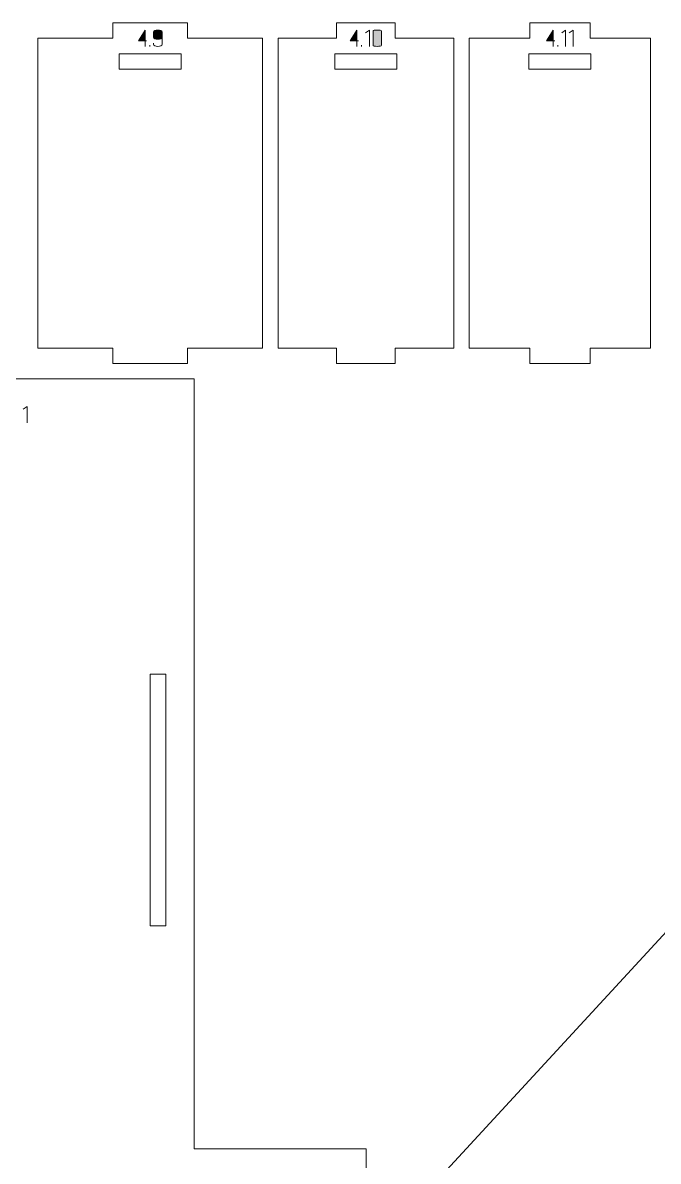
# Model space of a CAD drawing. Header units: centimetres. Extents: x -191 to 212, y -234 to 239.
# Drawn here: x -115.93 to -103.61, y -204.46 to -182.41 of the extents above; entities that cross this region are included whole.
import ezdxf

# ---------------------------------------------------------------- set-up
doc = ezdxf.new("R2010")
doc.units = ezdxf.units.CM
doc.header["$MEASUREMENT"] = 0
doc.layers.add('Capa 1', color=7, linetype='Continuous')

msp = doc.modelspace()

# ---------------------------------------------------------------- hatches: boundary and pattern name
at = {"layer": 'Capa 1', "true_color": 0x3e4095}
h = msp.add_hatch(color=175, dxfattribs=at)
edge = h.paths.add_edge_path()
edge.add_spline(control_points=[(-113.55635, -182.76062), (-113.55635, -182.76062), (-113.55635, -182.54828), (-113.55635, -182.54828), (-113.55635, -182.54828), (-113.68614, -182.76062), (-113.68614, -182.76062), (-113.68614, -182.76062), (-113.55635, -182.76062), (-113.55635, -182.76062)], knot_values=[0, 0, 0, 0, 0.33333333, 0.33333333, 0.33333333, 0.66666667, 0.66666667, 0.66666667, 1, 1, 1, 1], degree=3, periodic=1)
h = msp.add_hatch(color=175, dxfattribs=at)
edge = h.paths.add_edge_path()
edge.add_spline(control_points=[(-113.55635, -182.76062), (-113.55635, -182.76062), (-113.55635, -182.86518), (-113.55635, -182.86518), (-113.55635, -182.86518), (-113.55635, -182.76062), (-113.55635, -182.76062), (-113.55635, -182.76062), (-113.68614, -182.76062), (-113.68614, -182.76062), (-113.68614, -182.76062), (-113.55635, -182.54828), (-113.55635, -182.54828), (-113.55635, -182.54828), (-113.55635, -182.76062), (-113.55635, -182.76062), (-113.55635, -182.76062), (-113.52654, -182.76062), (-113.52654, -182.76062), (-113.52654, -182.76062), (-113.55635, -182.76062), (-113.55635, -182.76062)], knot_values=[0, 0, 0, 0, 0.14285714, 0.14285714, 0.14285714, 0.28571429, 0.28571429, 0.28571429, 0.42857143, 0.42857143, 0.42857143, 0.57142857, 0.57142857, 0.57142857, 0.71428571, 0.71428571, 0.71428571, 0.85714286, 0.85714286, 0.85714286, 1, 1, 1, 1], degree=3, periodic=1)
h = msp.add_hatch(color=175, dxfattribs=at)
edge = h.paths.add_edge_path()
edge.add_spline(control_points=[(-113.39263, -182.69137), (-113.39263, -182.70115), (-113.38476, -182.70948), (-113.36901, -182.71636), (-113.35327, -182.72324), (-113.33362, -182.72668), (-113.31008, -182.72668), (-113.28684, -182.72729), (-113.26728, -182.72446), (-113.25138, -182.7182), (-113.23548, -182.71193), (-113.22753, -182.70298), (-113.22753, -182.69137), (-113.22753, -182.69137), (-113.22753, -182.58405), (-113.22753, -182.58405), (-113.22753, -182.57427), (-113.2354, -182.56594), (-113.25115, -182.55906), (-113.26689, -182.55218), (-113.28654, -182.54874), (-113.31008, -182.54874), (-113.33362, -182.54874), (-113.35327, -182.55218), (-113.36901, -182.55906), (-113.38476, -182.56594), (-113.39263, -182.57427), (-113.39263, -182.58405), (-113.39263, -182.58405), (-113.39263, -182.69137), (-113.39263, -182.69137)], knot_values=[0, 0, 0, 0, 0.1, 0.1, 0.1, 0.2, 0.2, 0.2, 0.3, 0.3, 0.3, 0.4, 0.4, 0.4, 0.5, 0.5, 0.5, 0.6, 0.6, 0.6, 0.7, 0.7, 0.7, 0.8, 0.8, 0.8, 0.9, 0.9, 0.9, 1, 1, 1, 1], degree=3, periodic=1)
h = msp.add_hatch(color=175, dxfattribs=at)
edge = h.paths.add_edge_path()
edge.add_spline(control_points=[(-113.31008, -182.86518), (-113.33362, -182.86518), (-113.35327, -182.86174), (-113.36901, -182.85486), (-113.38476, -182.84798), (-113.39263, -182.83965), (-113.39263, -182.82987), (-113.39263, -182.82987), (-113.39263, -182.80464), (-113.39263, -182.80464), (-113.39263, -182.80464), (-113.39263, -182.82987), (-113.39263, -182.82987), (-113.39263, -182.83965), (-113.38476, -182.84798), (-113.36901, -182.85486), (-113.35327, -182.86174), (-113.33362, -182.86518), (-113.31008, -182.86518), (-113.28654, -182.86518), (-113.26689, -182.86174), (-113.25115, -182.85486), (-113.2354, -182.84798), (-113.22753, -182.83965), (-113.22753, -182.82987), (-113.22753, -182.82987), (-113.22753, -182.69137), (-113.22753, -182.69137), (-113.22753, -182.70298), (-113.23548, -182.71193), (-113.25138, -182.7182), (-113.26728, -182.72446), (-113.28684, -182.72729), (-113.31008, -182.72668), (-113.33362, -182.72668), (-113.35327, -182.72324), (-113.36901, -182.71636), (-113.38476, -182.70948), (-113.39263, -182.70115), (-113.39263, -182.69137), (-113.39263, -182.69137), (-113.39263, -182.58405), (-113.39263, -182.58405), (-113.39263, -182.57427), (-113.38476, -182.56594), (-113.36901, -182.55906), (-113.35327, -182.55218), (-113.33362, -182.54874), (-113.31008, -182.54874), (-113.28654, -182.54874), (-113.26689, -182.55218), (-113.25115, -182.55906), (-113.2354, -182.56594), (-113.22753, -182.57427), (-113.22753, -182.58405), (-113.22753, -182.58405), (-113.22753, -182.69137), (-113.22753, -182.69137), (-113.22753, -182.69137), (-113.22753, -182.82987), (-113.22753, -182.82987), (-113.22753, -182.83965), (-113.2354, -182.84798), (-113.25115, -182.85486), (-113.26689, -182.86174), (-113.28654, -182.86518), (-113.31008, -182.86518)], knot_values=[0, 0, 0, 0, 0.04545455, 0.04545455, 0.04545455, 0.09090909, 0.09090909, 0.09090909, 0.13636364, 0.13636364, 0.13636364, 0.18181818, 0.18181818, 0.18181818, 0.22727273, 0.22727273, 0.22727273, 0.27272727, 0.27272727, 0.27272727, 0.31818182, 0.31818182, 0.31818182, 0.36363636, 0.36363636, 0.36363636, 0.40909091, 0.40909091, 0.40909091, 0.45454545, 0.45454545, 0.45454545, 0.5, 0.5, 0.5, 0.54545455, 0.54545455, 0.54545455, 0.59090909, 0.59090909, 0.59090909, 0.63636364, 0.63636364, 0.63636364, 0.68181818, 0.68181818, 0.68181818, 0.72727273, 0.72727273, 0.72727273, 0.77272727, 0.77272727, 0.77272727, 0.81818182, 0.81818182, 0.81818182, 0.86363636, 0.86363636, 0.86363636, 0.90909091, 0.90909091, 0.90909091, 0.95454545, 0.95454545, 0.95454545, 1, 1, 1, 1], degree=3, periodic=1)
h = msp.add_hatch(color=175, dxfattribs=at)
edge = h.paths.add_edge_path()
edge.add_spline(control_points=[(-109.45061, -182.76062), (-109.45061, -182.76062), (-109.45061, -182.54828), (-109.45061, -182.54828), (-109.45061, -182.54828), (-109.5804, -182.76062), (-109.5804, -182.76062), (-109.5804, -182.76062), (-109.45061, -182.76062), (-109.45061, -182.76062)], knot_values=[0, 0, 0, 0, 0.33333333, 0.33333333, 0.33333333, 0.66666667, 0.66666667, 0.66666667, 1, 1, 1, 1], degree=3, periodic=1)
h = msp.add_hatch(color=175, dxfattribs=at)
edge = h.paths.add_edge_path()
edge.add_spline(control_points=[(-109.45061, -182.76062), (-109.45061, -182.76062), (-109.45061, -182.86518), (-109.45061, -182.86518), (-109.45061, -182.86518), (-109.45061, -182.76062), (-109.45061, -182.76062), (-109.45061, -182.76062), (-109.5804, -182.76062), (-109.5804, -182.76062), (-109.5804, -182.76062), (-109.45061, -182.54828), (-109.45061, -182.54828), (-109.45061, -182.54828), (-109.45061, -182.76062), (-109.45061, -182.76062), (-109.45061, -182.76062), (-109.4208, -182.76062), (-109.4208, -182.76062), (-109.4208, -182.76062), (-109.45061, -182.76062), (-109.45061, -182.76062)], knot_values=[0, 0, 0, 0, 0.14285714, 0.14285714, 0.14285714, 0.28571429, 0.28571429, 0.28571429, 0.42857143, 0.42857143, 0.42857143, 0.57142857, 0.57142857, 0.57142857, 0.71428571, 0.71428571, 0.71428571, 0.85714286, 0.85714286, 0.85714286, 1, 1, 1, 1], degree=3, periodic=1)
h = msp.add_hatch(color=175, dxfattribs=at)
edge = h.paths.add_edge_path()
edge.add_spline(control_points=[(-109.21076, -182.54828), (-109.21076, -182.54828), (-109.28689, -182.60102), (-109.28689, -182.60102), (-109.28689, -182.60102), (-109.21076, -182.54828), (-109.21076, -182.54828), (-109.21076, -182.54828), (-109.21076, -182.86518), (-109.21076, -182.86518), (-109.21076, -182.86518), (-109.21076, -182.54828), (-109.21076, -182.54828)], knot_values=[0, 0, 0, 0, 0.25, 0.25, 0.25, 0.5, 0.5, 0.5, 0.75, 0.75, 0.75, 1, 1, 1, 1], degree=3, periodic=1)
h = msp.add_hatch(color=175, dxfattribs=at)
edge = h.paths.add_edge_path()
edge.add_spline(control_points=[(-109.14013, -182.84133), (-109.14013, -182.85112), (-109.13226, -182.85754), (-109.11651, -182.86059), (-109.10077, -182.86365), (-109.08112, -182.86518), (-109.05758, -182.86518), (-109.03404, -182.86518), (-109.01439, -182.86365), (-108.99865, -182.86059), (-108.9829, -182.85754), (-108.97503, -182.85112), (-108.97503, -182.84133), (-108.97503, -182.84133), (-108.97503, -182.57305), (-108.97503, -182.57305), (-108.97503, -182.56326), (-108.9829, -182.55676), (-108.99865, -182.55355), (-109.01439, -182.55034), (-109.03404, -182.54874), (-109.05758, -182.54874), (-109.08112, -182.54874), (-109.10077, -182.55034), (-109.11651, -182.55355), (-109.13226, -182.55676), (-109.14013, -182.56326), (-109.14013, -182.57305), (-109.14013, -182.57305), (-109.14013, -182.84133), (-109.14013, -182.84133)], knot_values=[0, 0, 0, 0, 0.1, 0.1, 0.1, 0.2, 0.2, 0.2, 0.3, 0.3, 0.3, 0.4, 0.4, 0.4, 0.5, 0.5, 0.5, 0.6, 0.6, 0.6, 0.7, 0.7, 0.7, 0.8, 0.8, 0.8, 0.9, 0.9, 0.9, 1, 1, 1, 1], degree=3, periodic=1)
h = msp.add_hatch(color=175, dxfattribs=at)
edge = h.paths.add_edge_path()
edge.add_spline(control_points=[(-108.97503, -182.84133), (-108.97503, -182.85112), (-108.9829, -182.85754), (-108.99865, -182.86059), (-109.01439, -182.86365), (-109.03404, -182.86518), (-109.05758, -182.86518), (-109.08112, -182.86518), (-109.10077, -182.86365), (-109.11651, -182.86059), (-109.13226, -182.85754), (-109.14013, -182.85112), (-109.14013, -182.84133), (-109.14013, -182.84133), (-109.14013, -182.57305), (-109.14013, -182.57305), (-109.14013, -182.56326), (-109.13226, -182.55676), (-109.11651, -182.55355), (-109.10077, -182.55034), (-109.08112, -182.54874), (-109.05758, -182.54874), (-109.03404, -182.54874), (-109.01439, -182.55034), (-108.99865, -182.55355), (-108.9829, -182.55676), (-108.97503, -182.56326), (-108.97503, -182.57305), (-108.97503, -182.57305), (-108.97503, -182.84133), (-108.97503, -182.84133)], knot_values=[0, 0, 0, 0, 0.1, 0.1, 0.1, 0.2, 0.2, 0.2, 0.3, 0.3, 0.3, 0.4, 0.4, 0.4, 0.5, 0.5, 0.5, 0.6, 0.6, 0.6, 0.7, 0.7, 0.7, 0.8, 0.8, 0.8, 0.9, 0.9, 0.9, 1, 1, 1, 1], degree=3, periodic=1)
h = msp.add_hatch(color=175, dxfattribs=at)
edge = h.paths.add_edge_path()
edge.add_spline(control_points=[(-105.64766, -182.76062), (-105.64766, -182.76062), (-105.64766, -182.54828), (-105.64766, -182.54828), (-105.64766, -182.54828), (-105.77745, -182.76062), (-105.77745, -182.76062), (-105.77745, -182.76062), (-105.64766, -182.76062), (-105.64766, -182.76062)], knot_values=[0, 0, 0, 0, 0.33333333, 0.33333333, 0.33333333, 0.66666667, 0.66666667, 0.66666667, 1, 1, 1, 1], degree=3, periodic=1)
h = msp.add_hatch(color=175, dxfattribs=at)
edge = h.paths.add_edge_path()
edge.add_spline(control_points=[(-105.64766, -182.76062), (-105.64766, -182.76062), (-105.64766, -182.86518), (-105.64766, -182.86518), (-105.64766, -182.86518), (-105.64766, -182.76062), (-105.64766, -182.76062), (-105.64766, -182.76062), (-105.77745, -182.76062), (-105.77745, -182.76062), (-105.77745, -182.76062), (-105.64766, -182.54828), (-105.64766, -182.54828), (-105.64766, -182.54828), (-105.64766, -182.76062), (-105.64766, -182.76062), (-105.64766, -182.76062), (-105.61785, -182.76062), (-105.61785, -182.76062), (-105.61785, -182.76062), (-105.64766, -182.76062), (-105.64766, -182.76062)], knot_values=[0, 0, 0, 0, 0.14285714, 0.14285714, 0.14285714, 0.28571429, 0.28571429, 0.28571429, 0.42857143, 0.42857143, 0.42857143, 0.57142857, 0.57142857, 0.57142857, 0.71428571, 0.71428571, 0.71428571, 0.85714286, 0.85714286, 0.85714286, 1, 1, 1, 1], degree=3, periodic=1)
h = msp.add_hatch(color=175, dxfattribs=at)
edge = h.paths.add_edge_path()
edge.add_spline(control_points=[(-105.40781, -182.54828), (-105.40781, -182.54828), (-105.48394, -182.60102), (-105.48394, -182.60102), (-105.48394, -182.60102), (-105.40781, -182.54828), (-105.40781, -182.54828), (-105.40781, -182.54828), (-105.40781, -182.86518), (-105.40781, -182.86518), (-105.40781, -182.86518), (-105.40781, -182.54828), (-105.40781, -182.54828)], knot_values=[0, 0, 0, 0, 0.25, 0.25, 0.25, 0.5, 0.5, 0.5, 0.75, 0.75, 0.75, 1, 1, 1, 1], degree=3, periodic=1)
h = msp.add_hatch(color=175, dxfattribs=at)
edge = h.paths.add_edge_path()
edge.add_spline(control_points=[(-105.26105, -182.54828), (-105.26105, -182.54828), (-105.33718, -182.60102), (-105.33718, -182.60102), (-105.33718, -182.60102), (-105.26105, -182.54828), (-105.26105, -182.54828), (-105.26105, -182.54828), (-105.26105, -182.86518), (-105.26105, -182.86518), (-105.26105, -182.86518), (-105.26105, -182.54828), (-105.26105, -182.54828)], knot_values=[0, 0, 0, 0, 0.25, 0.25, 0.25, 0.5, 0.5, 0.5, 0.75, 0.75, 0.75, 1, 1, 1, 1], degree=3, periodic=1)
h = msp.add_hatch(color=175, dxfattribs=at)
edge = h.paths.add_edge_path()
edge.add_spline(control_points=[(-113.46601, -182.86518), (-113.46601, -182.86518), (-113.46601, -182.84271), (-113.46601, -182.84271), (-113.46601, -182.84271), (-113.46601, -182.86518), (-113.46601, -182.86518)], knot_values=[0, 0, 0, 0, 0.5, 0.5, 0.5, 1, 1, 1, 1], degree=3, periodic=1)
h = msp.add_hatch(color=175, dxfattribs=at)
edge = h.paths.add_edge_path()
edge.add_spline(control_points=[(-109.36027, -182.86518), (-109.36027, -182.86518), (-109.36027, -182.84271), (-109.36027, -182.84271), (-109.36027, -182.84271), (-109.36027, -182.86518), (-109.36027, -182.86518)], knot_values=[0, 0, 0, 0, 0.5, 0.5, 0.5, 1, 1, 1, 1], degree=3, periodic=1)
h = msp.add_hatch(color=175, dxfattribs=at)
edge = h.paths.add_edge_path()
edge.add_spline(control_points=[(-105.55732, -182.86518), (-105.55732, -182.86518), (-105.55732, -182.84271), (-105.55732, -182.84271), (-105.55732, -182.84271), (-105.55732, -182.86518), (-105.55732, -182.86518)], knot_values=[0, 0, 0, 0, 0.5, 0.5, 0.5, 1, 1, 1, 1], degree=3, periodic=1)
h = msp.add_hatch(color=175, dxfattribs=at)
edge = h.paths.add_edge_path()
edge.add_spline(control_points=[(-115.84329, -189.83961), (-115.84329, -189.83961), (-115.91942, -189.89235), (-115.91942, -189.89235), (-115.91942, -189.89235), (-115.84329, -189.83961), (-115.84329, -189.83961), (-115.84329, -189.83961), (-115.84329, -190.15651), (-115.84329, -190.15651), (-115.84329, -190.15651), (-115.84329, -189.83961), (-115.84329, -189.83961)], knot_values=[0, 0, 0, 0, 0.25, 0.25, 0.25, 0.5, 0.5, 0.5, 0.75, 0.75, 0.75, 1, 1, 1, 1], degree=3, periodic=1)

# ---------------------------------------------------------------- linework, layer by layer
at = {"layer": 'Capa 1', "color": 240, "lineweight": 20}
for points, knots in [([(-115.6328, -182.70798), (-115.6328, -182.70798), (-115.6328, -188.70798), (-115.6328, -188.70798), (-115.6328, -188.70798), (-114.18216, -188.70798), (-114.18216, -188.70798), (-114.18216, -188.70798), (-114.18216, -189.00798), (-114.18216, -189.00798), (-114.18216, -189.00798), (-112.73152, -189.00798), (-112.73152, -189.00798), (-112.73152, -189.00798), (-112.73152, -188.70798), (-112.73152, -188.70798), (-112.73152, -188.70798), (-111.28087, -188.70798), (-111.28087, -188.70798), (-111.28087, -188.70798), (-111.28087, -182.70798), (-111.28087, -182.70798), (-111.28087, -182.70798), (-112.73152, -182.70798), (-112.73152, -182.70798), (-112.73152, -182.70798), (-112.73152, -182.40798), (-112.73152, -182.40798), (-112.73152, -182.40798), (-114.18216, -182.40798), (-114.18216, -182.40798), (-114.18216, -182.40798), (-114.18216, -182.70798), (-114.18216, -182.70798), (-114.18216, -182.70798), (-115.6328, -182.70798), (-115.6328, -182.70798)], [0, 0, 0, 0, 0.08333333, 0.08333333, 0.08333333, 0.16666667, 0.16666667, 0.16666667, 0.25, 0.25, 0.25, 0.33333333, 0.33333333, 0.33333333, 0.41666667, 0.41666667, 0.41666667, 0.5, 0.5, 0.5, 0.58333333, 0.58333333, 0.58333333, 0.66666667, 0.66666667, 0.66666667, 0.75, 0.75, 0.75, 0.83333333, 0.83333333, 0.83333333, 0.91666667, 0.91666667, 0.91666667, 1, 1, 1, 1]), ([(-110.98087, -182.70798), (-110.98087, -182.70798), (-110.98087, -188.70798), (-110.98087, -188.70798), (-110.98087, -188.70798), (-109.84544, -188.70798), (-109.84544, -188.70798), (-109.84544, -188.70798), (-109.84544, -189.00798), (-109.84544, -189.00798), (-109.84544, -189.00798), (-108.71, -189.00798), (-108.71, -189.00798), (-108.71, -189.00798), (-108.71, -188.70798), (-108.71, -188.70798), (-108.71, -188.70798), (-107.57456, -188.70798), (-107.57456, -188.70798), (-107.57456, -188.70798), (-107.57456, -182.70798), (-107.57456, -182.70798), (-107.57456, -182.70798), (-108.71, -182.70798), (-108.71, -182.70798), (-108.71, -182.70798), (-108.71, -182.40798), (-108.71, -182.40798), (-108.71, -182.40798), (-109.84544, -182.40798), (-109.84544, -182.40798), (-109.84544, -182.40798), (-109.84544, -182.70798), (-109.84544, -182.70798), (-109.84544, -182.70798), (-110.98087, -182.70798), (-110.98087, -182.70798)], [0, 0, 0, 0, 0.08333333, 0.08333333, 0.08333333, 0.16666667, 0.16666667, 0.16666667, 0.25, 0.25, 0.25, 0.33333333, 0.33333333, 0.33333333, 0.41666667, 0.41666667, 0.41666667, 0.5, 0.5, 0.5, 0.58333333, 0.58333333, 0.58333333, 0.66666667, 0.66666667, 0.66666667, 0.75, 0.75, 0.75, 0.83333333, 0.83333333, 0.83333333, 0.91666667, 0.91666667, 0.91666667, 1, 1, 1, 1]), ([(-107.27456, -182.70798), (-107.27456, -182.70798), (-107.27456, -188.70798), (-107.27456, -188.70798), (-107.27456, -188.70798), (-106.10436, -188.70798), (-106.10436, -188.70798), (-106.10436, -188.70798), (-106.10436, -189.00798), (-106.10436, -189.00798), (-106.10436, -189.00798), (-104.93415, -189.00798), (-104.93415, -189.00798), (-104.93415, -189.00798), (-104.93415, -188.70798), (-104.93415, -188.70798), (-104.93415, -188.70798), (-103.76394, -188.70798), (-103.76394, -188.70798), (-103.76394, -188.70798), (-103.76394, -182.70798), (-103.76394, -182.70798), (-103.76394, -182.70798), (-104.93415, -182.70798), (-104.93415, -182.70798), (-104.93415, -182.70798), (-104.93415, -182.40798), (-104.93415, -182.40798), (-104.93415, -182.40798), (-106.10436, -182.40798), (-106.10436, -182.40798), (-106.10436, -182.40798), (-106.10436, -182.70798), (-106.10436, -182.70798), (-106.10436, -182.70798), (-107.27456, -182.70798), (-107.27456, -182.70798)], [0, 0, 0, 0, 0.08333333, 0.08333333, 0.08333333, 0.16666667, 0.16666667, 0.16666667, 0.25, 0.25, 0.25, 0.33333333, 0.33333333, 0.33333333, 0.41666667, 0.41666667, 0.41666667, 0.5, 0.5, 0.5, 0.58333333, 0.58333333, 0.58333333, 0.66666667, 0.66666667, 0.66666667, 0.75, 0.75, 0.75, 0.83333333, 0.83333333, 0.83333333, 0.91666667, 0.91666667, 0.91666667, 1, 1, 1, 1]), ([(-114.05684, -183.30834), (-114.05684, -183.30834), (-112.85684, -183.30834), (-112.85684, -183.30834), (-112.85684, -183.30834), (-112.85684, -183.00834), (-112.85684, -183.00834), (-112.85684, -183.00834), (-114.05684, -183.00834), (-114.05684, -183.00834), (-114.05684, -183.00834), (-114.05684, -183.30834), (-114.05684, -183.30834)], [0, 0, 0, 0, 0.25, 0.25, 0.25, 0.5, 0.5, 0.5, 0.75, 0.75, 0.75, 1, 1, 1, 1]), ([(-109.87772, -183.30834), (-109.87772, -183.30834), (-108.67772, -183.30834), (-108.67772, -183.30834), (-108.67772, -183.30834), (-108.67772, -183.00834), (-108.67772, -183.00834), (-108.67772, -183.00834), (-109.87772, -183.00834), (-109.87772, -183.00834), (-109.87772, -183.00834), (-109.87772, -183.30834), (-109.87772, -183.30834)], [0, 0, 0, 0, 0.25, 0.25, 0.25, 0.5, 0.5, 0.5, 0.75, 0.75, 0.75, 1, 1, 1, 1]), ([(-106.11925, -183.30834), (-106.11925, -183.30834), (-104.91925, -183.30834), (-104.91925, -183.30834), (-104.91925, -183.30834), (-104.91925, -183.00834), (-104.91925, -183.00834), (-104.91925, -183.00834), (-106.11925, -183.00834), (-106.11925, -183.00834), (-106.11925, -183.00834), (-106.11925, -183.30834), (-106.11925, -183.30834)], [0, 0, 0, 0, 0.25, 0.25, 0.25, 0.5, 0.5, 0.5, 0.75, 0.75, 0.75, 1, 1, 1, 1])]:
    msp.add_open_spline(points, degree=3, knots=knots, dxfattribs=at)
at = {"layer": 'Capa 1', "color": 114, "lineweight": 9}
for points, knots in [([(-113.55635, -182.76062), (-113.55635, -182.76062), (-113.55635, -182.54828), (-113.55635, -182.54828), (-113.55635, -182.54828), (-113.68614, -182.76062), (-113.68614, -182.76062), (-113.68614, -182.76062), (-113.55635, -182.76062), (-113.55635, -182.76062)], [0, 0, 0, 0, 0.33333333, 0.33333333, 0.33333333, 0.66666667, 0.66666667, 0.66666667, 1, 1, 1, 1]), ([(-113.55635, -182.76062), (-113.55635, -182.76062), (-113.55635, -182.86518), (-113.55635, -182.86518), (-113.55635, -182.86518), (-113.55635, -182.76062), (-113.55635, -182.76062), (-113.55635, -182.76062), (-113.68614, -182.76062), (-113.68614, -182.76062), (-113.68614, -182.76062), (-113.55635, -182.54828), (-113.55635, -182.54828), (-113.55635, -182.54828), (-113.55635, -182.76062), (-113.55635, -182.76062), (-113.55635, -182.76062), (-113.52654, -182.76062), (-113.52654, -182.76062), (-113.52654, -182.76062), (-113.55635, -182.76062), (-113.55635, -182.76062)], [0, 0, 0, 0, 0.14285714, 0.14285714, 0.14285714, 0.28571429, 0.28571429, 0.28571429, 0.42857143, 0.42857143, 0.42857143, 0.57142857, 0.57142857, 0.57142857, 0.71428571, 0.71428571, 0.71428571, 0.85714286, 0.85714286, 0.85714286, 1, 1, 1, 1]), ([(-113.39263, -182.69137), (-113.39263, -182.70115), (-113.38476, -182.70948), (-113.36901, -182.71636), (-113.35327, -182.72324), (-113.33362, -182.72668), (-113.31008, -182.72668), (-113.28684, -182.72729), (-113.26728, -182.72446), (-113.25138, -182.7182), (-113.23548, -182.71193), (-113.22753, -182.70298), (-113.22753, -182.69137), (-113.22753, -182.69137), (-113.22753, -182.58405), (-113.22753, -182.58405), (-113.22753, -182.57427), (-113.2354, -182.56594), (-113.25115, -182.55906), (-113.26689, -182.55218), (-113.28654, -182.54874), (-113.31008, -182.54874), (-113.33362, -182.54874), (-113.35327, -182.55218), (-113.36901, -182.55906), (-113.38476, -182.56594), (-113.39263, -182.57427), (-113.39263, -182.58405), (-113.39263, -182.58405), (-113.39263, -182.69137), (-113.39263, -182.69137)], [0, 0, 0, 0, 0.1, 0.1, 0.1, 0.2, 0.2, 0.2, 0.3, 0.3, 0.3, 0.4, 0.4, 0.4, 0.5, 0.5, 0.5, 0.6, 0.6, 0.6, 0.7, 0.7, 0.7, 0.8, 0.8, 0.8, 0.9, 0.9, 0.9, 1, 1, 1, 1]), ([(-113.31008, -182.86518), (-113.33362, -182.86518), (-113.35327, -182.86174), (-113.36901, -182.85486), (-113.38476, -182.84798), (-113.39263, -182.83965), (-113.39263, -182.82987), (-113.39263, -182.82987), (-113.39263, -182.80464), (-113.39263, -182.80464), (-113.39263, -182.80464), (-113.39263, -182.82987), (-113.39263, -182.82987), (-113.39263, -182.83965), (-113.38476, -182.84798), (-113.36901, -182.85486), (-113.35327, -182.86174), (-113.33362, -182.86518), (-113.31008, -182.86518), (-113.28654, -182.86518), (-113.26689, -182.86174), (-113.25115, -182.85486), (-113.2354, -182.84798), (-113.22753, -182.83965), (-113.22753, -182.82987), (-113.22753, -182.82987), (-113.22753, -182.69137), (-113.22753, -182.69137), (-113.22753, -182.70298), (-113.23548, -182.71193), (-113.25138, -182.7182), (-113.26728, -182.72446), (-113.28684, -182.72729), (-113.31008, -182.72668), (-113.33362, -182.72668), (-113.35327, -182.72324), (-113.36901, -182.71636), (-113.38476, -182.70948), (-113.39263, -182.70115), (-113.39263, -182.69137), (-113.39263, -182.69137), (-113.39263, -182.58405), (-113.39263, -182.58405), (-113.39263, -182.57427), (-113.38476, -182.56594), (-113.36901, -182.55906), (-113.35327, -182.55218), (-113.33362, -182.54874), (-113.31008, -182.54874), (-113.28654, -182.54874), (-113.26689, -182.55218), (-113.25115, -182.55906), (-113.2354, -182.56594), (-113.22753, -182.57427), (-113.22753, -182.58405), (-113.22753, -182.58405), (-113.22753, -182.69137), (-113.22753, -182.69137), (-113.22753, -182.69137), (-113.22753, -182.82987), (-113.22753, -182.82987), (-113.22753, -182.83965), (-113.2354, -182.84798), (-113.25115, -182.85486), (-113.26689, -182.86174), (-113.28654, -182.86518), (-113.31008, -182.86518)], [0, 0, 0, 0, 0.04545455, 0.04545455, 0.04545455, 0.09090909, 0.09090909, 0.09090909, 0.13636364, 0.13636364, 0.13636364, 0.18181818, 0.18181818, 0.18181818, 0.22727273, 0.22727273, 0.22727273, 0.27272727, 0.27272727, 0.27272727, 0.31818182, 0.31818182, 0.31818182, 0.36363636, 0.36363636, 0.36363636, 0.40909091, 0.40909091, 0.40909091, 0.45454545, 0.45454545, 0.45454545, 0.5, 0.5, 0.5, 0.54545455, 0.54545455, 0.54545455, 0.59090909, 0.59090909, 0.59090909, 0.63636364, 0.63636364, 0.63636364, 0.68181818, 0.68181818, 0.68181818, 0.72727273, 0.72727273, 0.72727273, 0.77272727, 0.77272727, 0.77272727, 0.81818182, 0.81818182, 0.81818182, 0.86363636, 0.86363636, 0.86363636, 0.90909091, 0.90909091, 0.90909091, 0.95454545, 0.95454545, 0.95454545, 1, 1, 1, 1]), ([(-109.45061, -182.76062), (-109.45061, -182.76062), (-109.45061, -182.54828), (-109.45061, -182.54828), (-109.45061, -182.54828), (-109.5804, -182.76062), (-109.5804, -182.76062), (-109.5804, -182.76062), (-109.45061, -182.76062), (-109.45061, -182.76062)], [0, 0, 0, 0, 0.33333333, 0.33333333, 0.33333333, 0.66666667, 0.66666667, 0.66666667, 1, 1, 1, 1]), ([(-109.45061, -182.76062), (-109.45061, -182.76062), (-109.45061, -182.86518), (-109.45061, -182.86518), (-109.45061, -182.86518), (-109.45061, -182.76062), (-109.45061, -182.76062), (-109.45061, -182.76062), (-109.5804, -182.76062), (-109.5804, -182.76062), (-109.5804, -182.76062), (-109.45061, -182.54828), (-109.45061, -182.54828), (-109.45061, -182.54828), (-109.45061, -182.76062), (-109.45061, -182.76062), (-109.45061, -182.76062), (-109.4208, -182.76062), (-109.4208, -182.76062), (-109.4208, -182.76062), (-109.45061, -182.76062), (-109.45061, -182.76062)], [0, 0, 0, 0, 0.14285714, 0.14285714, 0.14285714, 0.28571429, 0.28571429, 0.28571429, 0.42857143, 0.42857143, 0.42857143, 0.57142857, 0.57142857, 0.57142857, 0.71428571, 0.71428571, 0.71428571, 0.85714286, 0.85714286, 0.85714286, 1, 1, 1, 1]), ([(-109.21076, -182.54828), (-109.21076, -182.54828), (-109.28689, -182.60102), (-109.28689, -182.60102), (-109.28689, -182.60102), (-109.21076, -182.54828), (-109.21076, -182.54828), (-109.21076, -182.54828), (-109.21076, -182.86518), (-109.21076, -182.86518), (-109.21076, -182.86518), (-109.21076, -182.54828), (-109.21076, -182.54828)], [0, 0, 0, 0, 0.25, 0.25, 0.25, 0.5, 0.5, 0.5, 0.75, 0.75, 0.75, 1, 1, 1, 1]), ([(-109.14013, -182.84133), (-109.14013, -182.85112), (-109.13226, -182.85754), (-109.11651, -182.86059), (-109.10077, -182.86365), (-109.08112, -182.86518), (-109.05758, -182.86518), (-109.03404, -182.86518), (-109.01439, -182.86365), (-108.99865, -182.86059), (-108.9829, -182.85754), (-108.97503, -182.85112), (-108.97503, -182.84133), (-108.97503, -182.84133), (-108.97503, -182.57305), (-108.97503, -182.57305), (-108.97503, -182.56326), (-108.9829, -182.55676), (-108.99865, -182.55355), (-109.01439, -182.55034), (-109.03404, -182.54874), (-109.05758, -182.54874), (-109.08112, -182.54874), (-109.10077, -182.55034), (-109.11651, -182.55355), (-109.13226, -182.55676), (-109.14013, -182.56326), (-109.14013, -182.57305), (-109.14013, -182.57305), (-109.14013, -182.84133), (-109.14013, -182.84133)], [0, 0, 0, 0, 0.1, 0.1, 0.1, 0.2, 0.2, 0.2, 0.3, 0.3, 0.3, 0.4, 0.4, 0.4, 0.5, 0.5, 0.5, 0.6, 0.6, 0.6, 0.7, 0.7, 0.7, 0.8, 0.8, 0.8, 0.9, 0.9, 0.9, 1, 1, 1, 1]), ([(-108.97503, -182.84133), (-108.97503, -182.85112), (-108.9829, -182.85754), (-108.99865, -182.86059), (-109.01439, -182.86365), (-109.03404, -182.86518), (-109.05758, -182.86518), (-109.08112, -182.86518), (-109.10077, -182.86365), (-109.11651, -182.86059), (-109.13226, -182.85754), (-109.14013, -182.85112), (-109.14013, -182.84133), (-109.14013, -182.84133), (-109.14013, -182.57305), (-109.14013, -182.57305), (-109.14013, -182.56326), (-109.13226, -182.55676), (-109.11651, -182.55355), (-109.10077, -182.55034), (-109.08112, -182.54874), (-109.05758, -182.54874), (-109.03404, -182.54874), (-109.01439, -182.55034), (-108.99865, -182.55355), (-108.9829, -182.55676), (-108.97503, -182.56326), (-108.97503, -182.57305), (-108.97503, -182.57305), (-108.97503, -182.84133), (-108.97503, -182.84133)], [0, 0, 0, 0, 0.1, 0.1, 0.1, 0.2, 0.2, 0.2, 0.3, 0.3, 0.3, 0.4, 0.4, 0.4, 0.5, 0.5, 0.5, 0.6, 0.6, 0.6, 0.7, 0.7, 0.7, 0.8, 0.8, 0.8, 0.9, 0.9, 0.9, 1, 1, 1, 1]), ([(-105.64766, -182.76062), (-105.64766, -182.76062), (-105.64766, -182.54828), (-105.64766, -182.54828), (-105.64766, -182.54828), (-105.77745, -182.76062), (-105.77745, -182.76062), (-105.77745, -182.76062), (-105.64766, -182.76062), (-105.64766, -182.76062)], [0, 0, 0, 0, 0.33333333, 0.33333333, 0.33333333, 0.66666667, 0.66666667, 0.66666667, 1, 1, 1, 1]), ([(-105.64766, -182.76062), (-105.64766, -182.76062), (-105.64766, -182.86518), (-105.64766, -182.86518), (-105.64766, -182.86518), (-105.64766, -182.76062), (-105.64766, -182.76062), (-105.64766, -182.76062), (-105.77745, -182.76062), (-105.77745, -182.76062), (-105.77745, -182.76062), (-105.64766, -182.54828), (-105.64766, -182.54828), (-105.64766, -182.54828), (-105.64766, -182.76062), (-105.64766, -182.76062), (-105.64766, -182.76062), (-105.61785, -182.76062), (-105.61785, -182.76062), (-105.61785, -182.76062), (-105.64766, -182.76062), (-105.64766, -182.76062)], [0, 0, 0, 0, 0.14285714, 0.14285714, 0.14285714, 0.28571429, 0.28571429, 0.28571429, 0.42857143, 0.42857143, 0.42857143, 0.57142857, 0.57142857, 0.57142857, 0.71428571, 0.71428571, 0.71428571, 0.85714286, 0.85714286, 0.85714286, 1, 1, 1, 1]), ([(-105.40781, -182.54828), (-105.40781, -182.54828), (-105.48394, -182.60102), (-105.48394, -182.60102), (-105.48394, -182.60102), (-105.40781, -182.54828), (-105.40781, -182.54828), (-105.40781, -182.54828), (-105.40781, -182.86518), (-105.40781, -182.86518), (-105.40781, -182.86518), (-105.40781, -182.54828), (-105.40781, -182.54828)], [0, 0, 0, 0, 0.25, 0.25, 0.25, 0.5, 0.5, 0.5, 0.75, 0.75, 0.75, 1, 1, 1, 1]), ([(-105.26105, -182.54828), (-105.26105, -182.54828), (-105.33718, -182.60102), (-105.33718, -182.60102), (-105.33718, -182.60102), (-105.26105, -182.54828), (-105.26105, -182.54828), (-105.26105, -182.54828), (-105.26105, -182.86518), (-105.26105, -182.86518), (-105.26105, -182.86518), (-105.26105, -182.54828), (-105.26105, -182.54828)], [0, 0, 0, 0, 0.25, 0.25, 0.25, 0.5, 0.5, 0.5, 0.75, 0.75, 0.75, 1, 1, 1, 1]), ([(-113.46601, -182.86518), (-113.46601, -182.86518), (-113.46601, -182.84271), (-113.46601, -182.84271), (-113.46601, -182.84271), (-113.46601, -182.86518), (-113.46601, -182.86518)], [0, 0, 0, 0, 0.5, 0.5, 0.5, 1, 1, 1, 1]), ([(-109.36027, -182.86518), (-109.36027, -182.86518), (-109.36027, -182.84271), (-109.36027, -182.84271), (-109.36027, -182.84271), (-109.36027, -182.86518), (-109.36027, -182.86518)], [0, 0, 0, 0, 0.5, 0.5, 0.5, 1, 1, 1, 1]), ([(-105.55732, -182.86518), (-105.55732, -182.86518), (-105.55732, -182.84271), (-105.55732, -182.84271), (-105.55732, -182.84271), (-105.55732, -182.86518), (-105.55732, -182.86518)], [0, 0, 0, 0, 0.5, 0.5, 0.5, 1, 1, 1, 1]), ([(-115.84329, -189.83961), (-115.84329, -189.83961), (-115.91942, -189.89235), (-115.91942, -189.89235), (-115.91942, -189.89235), (-115.84329, -189.83961), (-115.84329, -189.83961), (-115.84329, -189.83961), (-115.84329, -190.15651), (-115.84329, -190.15651), (-115.84329, -190.15651), (-115.84329, -189.83961), (-115.84329, -189.83961)], [0, 0, 0, 0, 0.25, 0.25, 0.25, 0.5, 0.5, 0.5, 0.75, 0.75, 0.75, 1, 1, 1, 1]), ([(-86.76374, -205.09395), (-86.76374, -205.09395), (-83.42561, -205.09395), (-83.42561, -205.09395), (-83.42561, -205.09395), (-83.42561, -209.37433), (-83.42561, -209.37433), (-83.42561, -209.37433), (-86.76374, -209.37433), (-86.76374, -209.37433), (-86.76374, -209.37433), (-86.76374, -213.21811), (-86.76374, -213.21811), (-86.76374, -213.21811), (-83.46897, -214.08266), (-83.46897, -214.08266), (-83.46897, -214.08266), (-83.46897, -218.39161), (-83.46897, -218.39161), (-83.46897, -218.39161), (-97.2435, -218.39161), (-97.2435, -218.39161), (-97.2435, -218.39161), (-97.2435, -214.08467), (-97.2435, -214.08467), (-97.2435, -214.08467), (-93.94873, -213.21762), (-93.94873, -213.21762), (-93.94873, -213.21762), (-93.94873, -209.37433), (-93.94873, -209.37433), (-93.94873, -209.37433), (-108.16827, -209.37433), (-108.16827, -209.37433), (-108.16827, -209.37433), (-108.16827, -205.12557), (-108.16827, -205.12557), (-108.16827, -205.12557), (-94.39561, -190.18077), (-94.39561, -190.18077), (-94.39561, -190.18077), (-86.76374, -190.18077), (-86.76374, -190.18077), (-86.76374, -190.18077), (-86.76374, -205.09395), (-86.76374, -205.09395)], [0, 0, 0, 0, 0.06666667, 0.06666667, 0.06666667, 0.13333333, 0.13333333, 0.13333333, 0.2, 0.2, 0.2, 0.26666667, 0.26666667, 0.26666667, 0.33333333, 0.33333333, 0.33333333, 0.4, 0.4, 0.4, 0.46666667, 0.46666667, 0.46666667, 0.53333333, 0.53333333, 0.53333333, 0.6, 0.6, 0.6, 0.66666667, 0.66666667, 0.66666667, 0.73333333, 0.73333333, 0.73333333, 0.8, 0.8, 0.8, 0.86666667, 0.86666667, 0.86666667, 0.93333333, 0.93333333, 0.93333333, 1, 1, 1, 1])]:
    msp.add_open_spline(points, degree=3, knots=knots, dxfattribs=at)
at = {"layer": 'Capa 1', "color": 240, "lineweight": 9}
for points, knots in [([(-112.60844, -204.22116), (-112.60844, -204.22116), (-109.27031, -204.22116), (-109.27031, -204.22116), (-109.27031, -204.22116), (-109.27031, -210.24712), (-109.27031, -210.24712), (-109.27031, -210.24712), (-112.60844, -210.24712), (-112.60844, -210.24712), (-112.60844, -210.24712), (-112.60844, -212.54479), (-112.60844, -212.54479), (-112.60844, -212.54479), (-109.31367, -213.40934), (-109.31367, -213.40934), (-109.31367, -213.40934), (-109.31367, -219.2644), (-109.31367, -219.2644), (-109.31367, -219.2644), (-124.83378, -219.2644), (-124.83378, -219.2644), (-124.83378, -219.2644), (-124.83378, -213.41184), (-124.83378, -213.41184), (-124.83378, -213.41184), (-121.53901, -212.54479), (-121.53901, -212.54479), (-121.53901, -212.54479), (-121.53901, -210.24712), (-121.53901, -210.24712), (-121.53901, -210.24712), (-135.75855, -210.24712), (-135.75855, -210.24712), (-135.75855, -210.24712), (-135.75855, -204.78474), (-135.75855, -204.78474), (-135.75855, -204.78474), (-121.49566, -189.30798), (-121.49566, -189.30798), (-121.49566, -189.30798), (-112.60844, -189.30798), (-112.60844, -189.30798), (-112.60844, -189.30798), (-112.60844, -204.22116), (-112.60844, -204.22116)], [0, 0, 0, 0, 0.06666667, 0.06666667, 0.06666667, 0.13333333, 0.13333333, 0.13333333, 0.2, 0.2, 0.2, 0.26666667, 0.26666667, 0.26666667, 0.33333333, 0.33333333, 0.33333333, 0.4, 0.4, 0.4, 0.46666667, 0.46666667, 0.46666667, 0.53333333, 0.53333333, 0.53333333, 0.6, 0.6, 0.6, 0.66666667, 0.66666667, 0.66666667, 0.73333333, 0.73333333, 0.73333333, 0.8, 0.8, 0.8, 0.86666667, 0.86666667, 0.86666667, 0.93333333, 0.93333333, 0.93333333, 1, 1, 1, 1]), ([(-113.45697, -195.02757), (-113.45697, -195.02757), (-113.45697, -199.89863), (-113.45697, -199.89863), (-113.45697, -199.89863), (-113.15697, -199.89863), (-113.15697, -199.89863), (-113.15697, -199.89863), (-113.15697, -195.02757), (-113.15697, -195.02757), (-113.15697, -195.02757), (-113.45697, -195.02757), (-113.45697, -195.02757)], [0, 0, 0, 0, 0.25, 0.25, 0.25, 0.5, 0.5, 0.5, 0.75, 0.75, 0.75, 1, 1, 1, 1])]:
    msp.add_open_spline(points, degree=3, knots=knots, dxfattribs=at)

doc.saveas('drawing.dxf')
